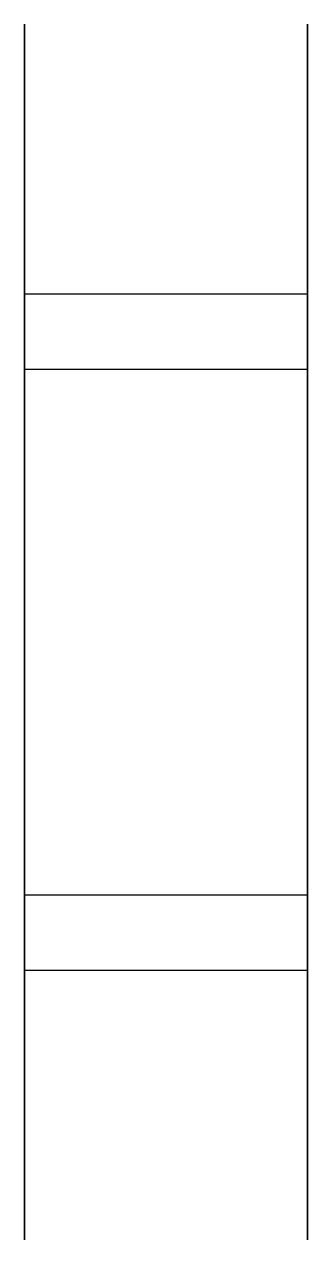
# Model space of a CAD drawing. Header units: millimetres. Extents: x 44.766 to 45.478, y 3.096 to 3.174.
# Drawn here: x 45.06354 to 45.06854, y 3.09623 to 3.11772 of the extents above; entities that cross this region are included whole.
import ezdxf

# ---------------------------------------------------------------- set-up
doc = ezdxf.new("R2010")
doc.units = ezdxf.units.MM
doc.header["$MEASUREMENT"] = 0
doc.layers.add('PERIFOREIGN+ 0', color=7, linetype='Continuous', plot=False)

msp = doc.modelspace()

# ---------------------------------------------------------------- linework, layer by layer
at = {"layer": 'PERIFOREIGN+ 0', "color": 1, "extrusion": (1, 0, 0)}
for p, q in [((45.063537, 3.112956, 2.333306), (45.068537, 3.112956, 2.333306)), ((45.063537, 3.112956, 2.315451), (45.068537, 3.112956, 2.315451)), ((45.063537, 3.112956, 2.283334), (45.068537, 3.112956, 2.283334)), ((45.063537, 3.112956, 2.265478), (45.068537, 3.112956, 2.265478)), ((45.063537, 3.112956, 2.233361), (45.068537, 3.112956, 2.233361)), ((45.063537, 3.112956, 2.215506), (45.068537, 3.112956, 2.215506)), ((45.063537, 3.112956, 2.183389), (45.068537, 3.112956, 2.183389)), ((45.063537, 3.112956, 2.165534), (45.068537, 3.112956, 2.165534)), ((45.063537, 3.112956, 1.983334), (45.068537, 3.112956, 1.983334)), ((45.063537, 3.112956, 1.965478), (45.068537, 3.112956, 1.965478)), ((45.063537, 3.112956, 1.933361), (45.068537, 3.112956, 1.933361)), ((45.063537, 3.112956, 1.915506), (45.068537, 3.112956, 1.915506)), ((45.063537, 3.112956, 1.883389), (45.068537, 3.112956, 1.883389)), ((45.063537, 3.112956, 1.865534), (45.068537, 3.112956, 1.865534)), ((45.063537, 3.112956, 1.683334), (45.068537, 3.112956, 1.683334)), ((45.063537, 3.112956, 1.665478), (45.068537, 3.112956, 1.665478)), ((45.063537, 3.112956, 1.633361), (45.068537, 3.112956, 1.633361)), ((45.063537, 3.112956, 1.615506), (45.068537, 3.112956, 1.615506)), ((45.063537, 3.112956, 1.583389), (45.068537, 3.112956, 1.583389)), ((45.063537, 3.112956, 1.565534), (45.068537, 3.112956, 1.565534)), ((45.063537, 3.112956, 1.383334), (45.068537, 3.112956, 1.383334)), ((45.063537, 3.112956, 1.365478), (45.068537, 3.112956, 1.365478)), ((45.063537, 3.112956, 1.333361), (45.068537, 3.112956, 1.333361)), ((45.063537, 3.112956, 1.315506), (45.068537, 3.112956, 1.315506)), ((45.063537, 3.112956, 1.283389), (45.068537, 3.112956, 1.283389)), ((45.063537, 3.112956, 1.265534), (45.068537, 3.112956, 1.265534)), ((45.063537, 3.112956, 1.084494), (45.068537, 3.112956, 1.084494)), ((45.063537, 3.112956, 1.066639), (45.068537, 3.112956, 1.066639)), ((45.063537, 3.112956, 1.034522), (45.068537, 3.112956, 1.034522)), ((45.063537, 3.112956, 1.016666), (45.068537, 3.112956, 1.016666)), ((45.063537, 3.112956, 0.984549), (45.068537, 3.112956, 0.984549)), ((45.063537, 3.112956, 0.966694), (45.068537, 3.112956, 0.966694)), ((45.063537, 3.112956, 0.784494), (45.068537, 3.112956, 0.784494)), ((45.063537, 3.112956, 0.766639), (45.068537, 3.112956, 0.766639)), ((45.063537, 3.112956, 0.734522), (45.068537, 3.112956, 0.734522)), ((45.063537, 3.112956, 0.716666), (45.068537, 3.112956, 0.716666)), ((45.063537, 3.112956, 0.684549), (45.068537, 3.112956, 0.684549)), ((45.063537, 3.112956, 0.666694), (45.068537, 3.112956, 0.666694)), ((45.063537, 3.112956, 0.484494), (45.068537, 3.112956, 0.484494)), ((45.063537, 3.112956, 0.466639), (45.068537, 3.112956, 0.466639)), ((45.063537, 3.112956, 0.434522), (45.068537, 3.112956, 0.434522)), ((45.063537, 3.112956, 0.416666), (45.068537, 3.112956, 0.416666)), ((45.063537, 3.112956, 0.384549), (45.068537, 3.112956, 0.384549)), ((45.063537, 3.112956, 0.366694), (45.068537, 3.112956, 0.366694)), ((45.063537, 3.112956, 0.184494), (45.068537, 3.112956, 0.184494)), ((45.063537, 3.112956, 0.166639), (45.068537, 3.112956, 0.166639)), ((45.063537, 3.112956, 0.134522), (45.068537, 3.112956, 0.134522)), ((45.063537, 3.112956, 0.116666), (45.068537, 3.112956, 0.116666)), ((45.063537, 3.112956, 0.084549), (45.068537, 3.112956, 0.084549)), ((45.063537, 3.112956, 0.066694), (45.068537, 3.112956, 0.066694)), ((45.063537, 3.112956, 2.033306), (45.068537, 3.112956, 2.033306)), ((45.063537, 3.112956, 2.015451), (45.068537, 3.112956, 2.015451)), ((45.063537, 3.112956, 1.733306), (45.068537, 3.112956, 1.733306)), ((45.063537, 3.112956, 1.715451), (45.068537, 3.112956, 1.715451)), ((45.063537, 3.112956, 1.433306), (45.068537, 3.112956, 1.433306)), ((45.063537, 3.112956, 1.415451), (45.068537, 3.112956, 1.415451)), ((45.063537, 3.112956, 1.134466), (45.068537, 3.112956, 1.134466)), ((45.063537, 3.112956, 1.116611), (45.068537, 3.112956, 1.116611)), ((45.063537, 3.112956, 0.834466), (45.068537, 3.112956, 0.834466)), ((45.063537, 3.112956, 0.816611), (45.068537, 3.112956, 0.816611)), ((45.063537, 3.112956, 0.534466), (45.068537, 3.112956, 0.534466)), ((45.063537, 3.112956, 0.516611), (45.068537, 3.112956, 0.516611)), ((45.063537, 3.112956, 0.234466), (45.068537, 3.112956, 0.234466)), ((45.063537, 3.112956, 0.216611), (45.068537, 3.112956, 0.216611)), ((45.063537, 3.111626, 2.341869), (45.068537, 3.111626, 2.341869)), ((45.063537, 3.111626, 2.335798), (45.068537, 3.111626, 2.335798)), ((45.063537, 3.111626, 2.312959), (45.068537, 3.111626, 2.312959)), ((45.063537, 3.111626, 2.306888), (45.068537, 3.111626, 2.306888)), ((45.063537, 3.111626, 2.291896), (45.068537, 3.111626, 2.291896)), ((45.063537, 3.111626, 2.285825), (45.068537, 3.111626, 2.285825)), ((45.063537, 3.111626, 2.262987), (45.068537, 3.111626, 2.262987)), ((45.063537, 3.111626, 2.256916), (45.068537, 3.111626, 2.256916)), ((45.063537, 3.111626, 2.241924), (45.068537, 3.111626, 2.241924)), ((45.063537, 3.111626, 2.235853), (45.068537, 3.111626, 2.235853)), ((45.063537, 3.111626, 2.213015), (45.068537, 3.111626, 2.213015)), ((45.063537, 3.111626, 2.206943), (45.068537, 3.111626, 2.206943)), ((45.063537, 3.111626, 2.191952), (45.068537, 3.111626, 2.191952)), ((45.063537, 3.111626, 2.18588), (45.068537, 3.111626, 2.18588)), ((45.063537, 3.111626, 2.163042), (45.068537, 3.111626, 2.163042)), ((45.063537, 3.111626, 2.156971), (45.068537, 3.111626, 2.156971)), ((45.063537, 3.111626, 1.991896), (45.068537, 3.111626, 1.991896)), ((45.063537, 3.111626, 1.985825), (45.068537, 3.111626, 1.985825)), ((45.063537, 3.111626, 1.962987), (45.068537, 3.111626, 1.962987)), ((45.063537, 3.111626, 1.956916), (45.068537, 3.111626, 1.956916)), ((45.063537, 3.111626, 1.941924), (45.068537, 3.111626, 1.941924)), ((45.063537, 3.111626, 1.935853), (45.068537, 3.111626, 1.935853)), ((45.063537, 3.111626, 1.913015), (45.068537, 3.111626, 1.913015)), ((45.063537, 3.111626, 1.906943), (45.068537, 3.111626, 1.906943)), ((45.063537, 3.111626, 1.891952), (45.068537, 3.111626, 1.891952)), ((45.063537, 3.111626, 1.88588), (45.068537, 3.111626, 1.88588)), ((45.063537, 3.111626, 1.863042), (45.068537, 3.111626, 1.863042)), ((45.063537, 3.111626, 1.856971), (45.068537, 3.111626, 1.856971)), ((45.063537, 3.111626, 1.691896), (45.068537, 3.111626, 1.691896)), ((45.063537, 3.111626, 1.685825), (45.068537, 3.111626, 1.685825)), ((45.063537, 3.111626, 1.662987), (45.068537, 3.111626, 1.662987)), ((45.063537, 3.111626, 1.656916), (45.068537, 3.111626, 1.656916)), ((45.063537, 3.111626, 1.641924), (45.068537, 3.111626, 1.641924)), ((45.063537, 3.111626, 1.635853), (45.068537, 3.111626, 1.635853)), ((45.063537, 3.111626, 1.613015), (45.068537, 3.111626, 1.613015)), ((45.063537, 3.111626, 1.606943), (45.068537, 3.111626, 1.606943)), ((45.063537, 3.111626, 1.591952), (45.068537, 3.111626, 1.591952)), ((45.063537, 3.111626, 1.58588), (45.068537, 3.111626, 1.58588)), ((45.063537, 3.111626, 1.563042), (45.068537, 3.111626, 1.563042)), ((45.063537, 3.111626, 1.556971), (45.068537, 3.111626, 1.556971)), ((45.063537, 3.111626, 1.391896), (45.068537, 3.111626, 1.391896)), ((45.063537, 3.111626, 1.385825), (45.068537, 3.111626, 1.385825)), ((45.063537, 3.111626, 1.362987), (45.068537, 3.111626, 1.362987)), ((45.063537, 3.111626, 1.356916), (45.068537, 3.111626, 1.356916)), ((45.063537, 3.111626, 1.341924), (45.068537, 3.111626, 1.341924)), ((45.063537, 3.111626, 1.335853), (45.068537, 3.111626, 1.335853)), ((45.063537, 3.111626, 1.313015), (45.068537, 3.111626, 1.313015)), ((45.063537, 3.111626, 1.306943), (45.068537, 3.111626, 1.306943)), ((45.063537, 3.111626, 1.291952), (45.068537, 3.111626, 1.291952)), ((45.063537, 3.111626, 1.28588), (45.068537, 3.111626, 1.28588)), ((45.063537, 3.111626, 1.263042), (45.068537, 3.111626, 1.263042)), ((45.063537, 3.111626, 1.256971), (45.068537, 3.111626, 1.256971)), ((45.063537, 3.111626, 1.093057), (45.068537, 3.111626, 1.093057)), ((45.063537, 3.111626, 1.086985), (45.068537, 3.111626, 1.086985)), ((45.063537, 3.111626, 1.064147), (45.068537, 3.111626, 1.064147)), ((45.063537, 3.111626, 1.058076), (45.068537, 3.111626, 1.058076)), ((45.063537, 3.111626, 1.043084), (45.068537, 3.111626, 1.043084)), ((45.063537, 3.111626, 1.037013), (45.068537, 3.111626, 1.037013)), ((45.063537, 3.111626, 1.014175), (45.068537, 3.111626, 1.014175)), ((45.063537, 3.111626, 1.008104), (45.068537, 3.111626, 1.008104)), ((45.063537, 3.111626, 0.993112), (45.068537, 3.111626, 0.993112)), ((45.063537, 3.111626, 0.987041), (45.068537, 3.111626, 0.987041)), ((45.063537, 3.111626, 0.964202), (45.068537, 3.111626, 0.964202)), ((45.063537, 3.111626, 0.958131), (45.068537, 3.111626, 0.958131)), ((45.063537, 3.111626, 0.793057), (45.068537, 3.111626, 0.793057)), ((45.063537, 3.111626, 0.786985), (45.068537, 3.111626, 0.786985)), ((45.063537, 3.111626, 0.764147), (45.068537, 3.111626, 0.764147)), ((45.063537, 3.111626, 0.758076), (45.068537, 3.111626, 0.758076)), ((45.063537, 3.111626, 0.743084), (45.068537, 3.111626, 0.743084)), ((45.063537, 3.111626, 0.737013), (45.068537, 3.111626, 0.737013)), ((45.063537, 3.111626, 0.714175), (45.068537, 3.111626, 0.714175)), ((45.063537, 3.111626, 0.708104), (45.068537, 3.111626, 0.708104)), ((45.063537, 3.111626, 0.693112), (45.068537, 3.111626, 0.693112)), ((45.063537, 3.111626, 0.687041), (45.068537, 3.111626, 0.687041)), ((45.063537, 3.111626, 0.664202), (45.068537, 3.111626, 0.664202)), ((45.063537, 3.111626, 0.658131), (45.068537, 3.111626, 0.658131)), ((45.063537, 3.111626, 0.493057), (45.068537, 3.111626, 0.493057)), ((45.063537, 3.111626, 0.486985), (45.068537, 3.111626, 0.486985)), ((45.063537, 3.111626, 0.464147), (45.068537, 3.111626, 0.464147)), ((45.063537, 3.111626, 0.458076), (45.068537, 3.111626, 0.458076)), ((45.063537, 3.111626, 0.443084), (45.068537, 3.111626, 0.443084)), ((45.063537, 3.111626, 0.437013), (45.068537, 3.111626, 0.437013)), ((45.063537, 3.111626, 0.414175), (45.068537, 3.111626, 0.414175)), ((45.063537, 3.111626, 0.408104), (45.068537, 3.111626, 0.408104)), ((45.063537, 3.111626, 0.393112), (45.068537, 3.111626, 0.393112)), ((45.063537, 3.111626, 0.387041), (45.068537, 3.111626, 0.387041)), ((45.063537, 3.111626, 0.364202), (45.068537, 3.111626, 0.364202)), ((45.063537, 3.111626, 0.358131), (45.068537, 3.111626, 0.358131)), ((45.063537, 3.111626, 0.193057), (45.068537, 3.111626, 0.193057)), ((45.063537, 3.111626, 0.186985), (45.068537, 3.111626, 0.186985)), ((45.063537, 3.111626, 0.164147), (45.068537, 3.111626, 0.164147)), ((45.063537, 3.111626, 0.158076), (45.068537, 3.111626, 0.158076)), ((45.063537, 3.111626, 0.143084), (45.068537, 3.111626, 0.143084)), ((45.063537, 3.111626, 0.137013), (45.068537, 3.111626, 0.137013)), ((45.063537, 3.111626, 0.114175), (45.068537, 3.111626, 0.114175)), ((45.063537, 3.111626, 0.108104), (45.068537, 3.111626, 0.108104)), ((45.063537, 3.111626, 0.093112), (45.068537, 3.111626, 0.093112)), ((45.063537, 3.111626, 0.087041), (45.068537, 3.111626, 0.087041)), ((45.063537, 3.111626, 0.064202), (45.068537, 3.111626, 0.064202)), ((45.063537, 3.111626, 0.058131), (45.068537, 3.111626, 0.058131)), ((45.063537, 3.111626, 2.041869), (45.068537, 3.111626, 2.041869)), ((45.063537, 3.111626, 2.035798), (45.068537, 3.111626, 2.035798)), ((45.063537, 3.111626, 2.012959), (45.068537, 3.111626, 2.012959)), ((45.063537, 3.111626, 2.006888), (45.068537, 3.111626, 2.006888)), ((45.063537, 3.111626, 1.741869), (45.068537, 3.111626, 1.741869)), ((45.063537, 3.111626, 1.735798), (45.068537, 3.111626, 1.735798)), ((45.063537, 3.111626, 1.712959), (45.068537, 3.111626, 1.712959)), ((45.063537, 3.111626, 1.706888), (45.068537, 3.111626, 1.706888)), ((45.063537, 3.111626, 1.441869), (45.068537, 3.111626, 1.441869)), ((45.063537, 3.111626, 1.435798), (45.068537, 3.111626, 1.435798)), ((45.063537, 3.111626, 1.412959), (45.068537, 3.111626, 1.412959)), ((45.063537, 3.111626, 1.406888), (45.068537, 3.111626, 1.406888)), ((45.063537, 3.111626, 1.143029), (45.068537, 3.111626, 1.143029)), ((45.063537, 3.111626, 1.136958), (45.068537, 3.111626, 1.136958)), ((45.063537, 3.111626, 1.11412), (45.068537, 3.111626, 1.11412)), ((45.063537, 3.111626, 1.108048), (45.068537, 3.111626, 1.108048)), ((45.063537, 3.111626, 0.843029), (45.068537, 3.111626, 0.843029)), ((45.063537, 3.111626, 0.836958), (45.068537, 3.111626, 0.836958)), ((45.063537, 3.111626, 0.81412), (45.068537, 3.111626, 0.81412)), ((45.063537, 3.111626, 0.808048), (45.068537, 3.111626, 0.808048)), ((45.063537, 3.111626, 0.543029), (45.068537, 3.111626, 0.543029)), ((45.063537, 3.111626, 0.536958), (45.068537, 3.111626, 0.536958)), ((45.063537, 3.111626, 0.51412), (45.068537, 3.111626, 0.51412)), ((45.063537, 3.111626, 0.508048), (45.068537, 3.111626, 0.508048)), ((45.063537, 3.111626, 0.243029), (45.068537, 3.111626, 0.243029)), ((45.063537, 3.111626, 0.236958), (45.068537, 3.111626, 0.236958)), ((45.063537, 3.111626, 0.21412), (45.068537, 3.111626, 0.21412)), ((45.063537, 3.111626, 0.208048), (45.068537, 3.111626, 0.208048)), ((45.063537, 3.102331, 2.341869), (45.068537, 3.102331, 2.341869)), ((45.063537, 3.102331, 2.306888), (45.068537, 3.102331, 2.306888)), ((45.063537, 3.102331, 2.312959), (45.068537, 3.102331, 2.312959)), ((45.063537, 3.102331, 2.335798), (45.068537, 3.102331, 2.335798)), ((45.063537, 3.102331, 2.291896), (45.068537, 3.102331, 2.291896)), ((45.063537, 3.102331, 2.256916), (45.068537, 3.102331, 2.256916)), ((45.063537, 3.102331, 2.262987), (45.068537, 3.102331, 2.262987)), ((45.063537, 3.102331, 2.285825), (45.068537, 3.102331, 2.285825)), ((45.063537, 3.102331, 2.241924), (45.068537, 3.102331, 2.241924)), ((45.063537, 3.102331, 2.206943), (45.068537, 3.102331, 2.206943)), ((45.063537, 3.102331, 2.213015), (45.068537, 3.102331, 2.213015)), ((45.063537, 3.102331, 2.235853), (45.068537, 3.102331, 2.235853)), ((45.063537, 3.102331, 2.191952), (45.068537, 3.102331, 2.191952)), ((45.063537, 3.102331, 2.156971), (45.068537, 3.102331, 2.156971)), ((45.063537, 3.102331, 2.163042), (45.068537, 3.102331, 2.163042)), ((45.063537, 3.102331, 2.18588), (45.068537, 3.102331, 2.18588)), ((45.063537, 3.102331, 1.991896), (45.068537, 3.102331, 1.991896)), ((45.063537, 3.102331, 1.956916), (45.068537, 3.102331, 1.956916)), ((45.063537, 3.102331, 1.962987), (45.068537, 3.102331, 1.962987)), ((45.063537, 3.102331, 1.985825), (45.068537, 3.102331, 1.985825)), ((45.063537, 3.102331, 1.941924), (45.068537, 3.102331, 1.941924)), ((45.063537, 3.102331, 1.906943), (45.068537, 3.102331, 1.906943)), ((45.063537, 3.102331, 1.913015), (45.068537, 3.102331, 1.913015)), ((45.063537, 3.102331, 1.935853), (45.068537, 3.102331, 1.935853)), ((45.063537, 3.102331, 1.891952), (45.068537, 3.102331, 1.891952)), ((45.063537, 3.102331, 1.856971), (45.068537, 3.102331, 1.856971)), ((45.063537, 3.102331, 1.863042), (45.068537, 3.102331, 1.863042)), ((45.063537, 3.102331, 1.88588), (45.068537, 3.102331, 1.88588)), ((45.063537, 3.102331, 1.691896), (45.068537, 3.102331, 1.691896)), ((45.063537, 3.102331, 1.656916), (45.068537, 3.102331, 1.656916)), ((45.063537, 3.102331, 1.662987), (45.068537, 3.102331, 1.662987)), ((45.063537, 3.102331, 1.685825), (45.068537, 3.102331, 1.685825)), ((45.063537, 3.102331, 1.641924), (45.068537, 3.102331, 1.641924)), ((45.063537, 3.102331, 1.606943), (45.068537, 3.102331, 1.606943)), ((45.063537, 3.102331, 1.613015), (45.068537, 3.102331, 1.613015)), ((45.063537, 3.102331, 1.635853), (45.068537, 3.102331, 1.635853)), ((45.063537, 3.102331, 1.591952), (45.068537, 3.102331, 1.591952)), ((45.063537, 3.102331, 1.556971), (45.068537, 3.102331, 1.556971)), ((45.063537, 3.102331, 1.563042), (45.068537, 3.102331, 1.563042)), ((45.063537, 3.102331, 1.58588), (45.068537, 3.102331, 1.58588)), ((45.063537, 3.102331, 1.391896), (45.068537, 3.102331, 1.391896)), ((45.063537, 3.102331, 1.356916), (45.068537, 3.102331, 1.356916)), ((45.063537, 3.102331, 1.362987), (45.068537, 3.102331, 1.362987)), ((45.063537, 3.102331, 1.385825), (45.068537, 3.102331, 1.385825)), ((45.063537, 3.102331, 1.341924), (45.068537, 3.102331, 1.341924)), ((45.063537, 3.102331, 1.306943), (45.068537, 3.102331, 1.306943)), ((45.063537, 3.102331, 1.313015), (45.068537, 3.102331, 1.313015)), ((45.063537, 3.102331, 1.335853), (45.068537, 3.102331, 1.335853)), ((45.063537, 3.102331, 1.291952), (45.068537, 3.102331, 1.291952)), ((45.063537, 3.102331, 1.256971), (45.068537, 3.102331, 1.256971)), ((45.063537, 3.102331, 1.263042), (45.068537, 3.102331, 1.263042)), ((45.063537, 3.102331, 1.28588), (45.068537, 3.102331, 1.28588)), ((45.063537, 3.102331, 1.093057), (45.068537, 3.102331, 1.093057)), ((45.063537, 3.102331, 1.058076), (45.068537, 3.102331, 1.058076)), ((45.063537, 3.102331, 1.064147), (45.068537, 3.102331, 1.064147)), ((45.063537, 3.102331, 1.086985), (45.068537, 3.102331, 1.086985)), ((45.063537, 3.102331, 1.043084), (45.068537, 3.102331, 1.043084)), ((45.063537, 3.102331, 1.008104), (45.068537, 3.102331, 1.008104)), ((45.063537, 3.102331, 1.014175), (45.068537, 3.102331, 1.014175)), ((45.063537, 3.102331, 1.037013), (45.068537, 3.102331, 1.037013)), ((45.063537, 3.102331, 0.993112), (45.068537, 3.102331, 0.993112)), ((45.063537, 3.102331, 0.958131), (45.068537, 3.102331, 0.958131)), ((45.063537, 3.102331, 0.964202), (45.068537, 3.102331, 0.964202)), ((45.063537, 3.102331, 0.987041), (45.068537, 3.102331, 0.987041)), ((45.063537, 3.102331, 0.793057), (45.068537, 3.102331, 0.793057)), ((45.063537, 3.102331, 0.758076), (45.068537, 3.102331, 0.758076)), ((45.063537, 3.102331, 0.764147), (45.068537, 3.102331, 0.764147)), ((45.063537, 3.102331, 0.786985), (45.068537, 3.102331, 0.786985)), ((45.063537, 3.102331, 0.743084), (45.068537, 3.102331, 0.743084)), ((45.063537, 3.102331, 0.708104), (45.068537, 3.102331, 0.708104)), ((45.063537, 3.102331, 0.714175), (45.068537, 3.102331, 0.714175)), ((45.063537, 3.102331, 0.737013), (45.068537, 3.102331, 0.737013)), ((45.063537, 3.102331, 0.693112), (45.068537, 3.102331, 0.693112)), ((45.063537, 3.102331, 0.658131), (45.068537, 3.102331, 0.658131)), ((45.063537, 3.102331, 0.664202), (45.068537, 3.102331, 0.664202)), ((45.063537, 3.102331, 0.687041), (45.068537, 3.102331, 0.687041)), ((45.063537, 3.102331, 0.493057), (45.068537, 3.102331, 0.493057)), ((45.063537, 3.102331, 0.458076), (45.068537, 3.102331, 0.458076)), ((45.063537, 3.102331, 0.464147), (45.068537, 3.102331, 0.464147)), ((45.063537, 3.102331, 0.486985), (45.068537, 3.102331, 0.486985)), ((45.063537, 3.102331, 0.443084), (45.068537, 3.102331, 0.443084)), ((45.063537, 3.102331, 0.408104), (45.068537, 3.102331, 0.408104)), ((45.063537, 3.102331, 0.414175), (45.068537, 3.102331, 0.414175)), ((45.063537, 3.102331, 0.437013), (45.068537, 3.102331, 0.437013)), ((45.063537, 3.102331, 0.393112), (45.068537, 3.102331, 0.393112)), ((45.063537, 3.102331, 0.358131), (45.068537, 3.102331, 0.358131)), ((45.063537, 3.102331, 0.364202), (45.068537, 3.102331, 0.364202)), ((45.063537, 3.102331, 0.387041), (45.068537, 3.102331, 0.387041)), ((45.063537, 3.102331, 0.193057), (45.068537, 3.102331, 0.193057)), ((45.063537, 3.102331, 0.158076), (45.068537, 3.102331, 0.158076)), ((45.063537, 3.102331, 0.164147), (45.068537, 3.102331, 0.164147)), ((45.063537, 3.102331, 0.186985), (45.068537, 3.102331, 0.186985)), ((45.063537, 3.102331, 0.143084), (45.068537, 3.102331, 0.143084)), ((45.063537, 3.102331, 0.108104), (45.068537, 3.102331, 0.108104)), ((45.063537, 3.102331, 0.114175), (45.068537, 3.102331, 0.114175)), ((45.063537, 3.102331, 0.137013), (45.068537, 3.102331, 0.137013)), ((45.063537, 3.102331, 0.093112), (45.068537, 3.102331, 0.093112)), ((45.063537, 3.102331, 0.058131), (45.068537, 3.102331, 0.058131)), ((45.063537, 3.102331, 0.064202), (45.068537, 3.102331, 0.064202)), ((45.063537, 3.102331, 0.087041), (45.068537, 3.102331, 0.087041)), ((45.063537, 3.102331, 2.041869), (45.068537, 3.102331, 2.041869)), ((45.063537, 3.102331, 2.006888), (45.068537, 3.102331, 2.006888)), ((45.063537, 3.102331, 2.012959), (45.068537, 3.102331, 2.012959)), ((45.063537, 3.102331, 2.035798), (45.068537, 3.102331, 2.035798)), ((45.063537, 3.102331, 1.741869), (45.068537, 3.102331, 1.741869)), ((45.063537, 3.102331, 1.706888), (45.068537, 3.102331, 1.706888)), ((45.063537, 3.102331, 1.712959), (45.068537, 3.102331, 1.712959)), ((45.063537, 3.102331, 1.735798), (45.068537, 3.102331, 1.735798)), ((45.063537, 3.102331, 1.441869), (45.068537, 3.102331, 1.441869)), ((45.063537, 3.102331, 1.406888), (45.068537, 3.102331, 1.406888)), ((45.063537, 3.102331, 1.412959), (45.068537, 3.102331, 1.412959)), ((45.063537, 3.102331, 1.435798), (45.068537, 3.102331, 1.435798)), ((45.063537, 3.102331, 1.143029), (45.068537, 3.102331, 1.143029)), ((45.063537, 3.102331, 1.108048), (45.068537, 3.102331, 1.108048)), ((45.063537, 3.102331, 1.11412), (45.068537, 3.102331, 1.11412)), ((45.063537, 3.102331, 1.136958), (45.068537, 3.102331, 1.136958)), ((45.063537, 3.102331, 0.843029), (45.068537, 3.102331, 0.843029)), ((45.063537, 3.102331, 0.808048), (45.068537, 3.102331, 0.808048)), ((45.063537, 3.102331, 0.81412), (45.068537, 3.102331, 0.81412)), ((45.063537, 3.102331, 0.836958), (45.068537, 3.102331, 0.836958)), ((45.063537, 3.102331, 0.543029), (45.068537, 3.102331, 0.543029)), ((45.063537, 3.102331, 0.508048), (45.068537, 3.102331, 0.508048)), ((45.063537, 3.102331, 0.51412), (45.068537, 3.102331, 0.51412)), ((45.063537, 3.102331, 0.536958), (45.068537, 3.102331, 0.536958)), ((45.063537, 3.102331, 0.243029), (45.068537, 3.102331, 0.243029)), ((45.063537, 3.102331, 0.208048), (45.068537, 3.102331, 0.208048)), ((45.063537, 3.102331, 0.21412), (45.068537, 3.102331, 0.21412)), ((45.063537, 3.102331, 0.236958), (45.068537, 3.102331, 0.236958)), ((45.063537, 3.101001, 2.315451), (45.068537, 3.101001, 2.315451)), ((45.063537, 3.101001, 2.333306), (45.068537, 3.101001, 2.333306)), ((45.063537, 3.101001, 2.265478), (45.068537, 3.101001, 2.265478)), ((45.063537, 3.101001, 2.283334), (45.068537, 3.101001, 2.283334)), ((45.063537, 3.101001, 2.215506), (45.068537, 3.101001, 2.215506)), ((45.063537, 3.101001, 2.233361), (45.068537, 3.101001, 2.233361)), ((45.063537, 3.101001, 2.165534), (45.068537, 3.101001, 2.165534)), ((45.063537, 3.101001, 2.183389), (45.068537, 3.101001, 2.183389)), ((45.063537, 3.101001, 1.965478), (45.068537, 3.101001, 1.965478)), ((45.063537, 3.101001, 1.983334), (45.068537, 3.101001, 1.983334)), ((45.063537, 3.101001, 1.915506), (45.068537, 3.101001, 1.915506)), ((45.063537, 3.101001, 1.933361), (45.068537, 3.101001, 1.933361)), ((45.063537, 3.101001, 1.865534), (45.068537, 3.101001, 1.865534)), ((45.063537, 3.101001, 1.883389), (45.068537, 3.101001, 1.883389)), ((45.063537, 3.101001, 1.665478), (45.068537, 3.101001, 1.665478)), ((45.063537, 3.101001, 1.683334), (45.068537, 3.101001, 1.683334)), ((45.063537, 3.101001, 1.615506), (45.068537, 3.101001, 1.615506)), ((45.063537, 3.101001, 1.633361), (45.068537, 3.101001, 1.633361)), ((45.063537, 3.101001, 1.565534), (45.068537, 3.101001, 1.565534)), ((45.063537, 3.101001, 1.583389), (45.068537, 3.101001, 1.583389)), ((45.063537, 3.101001, 1.365478), (45.068537, 3.101001, 1.365478)), ((45.063537, 3.101001, 1.383334), (45.068537, 3.101001, 1.383334)), ((45.063537, 3.101001, 1.315506), (45.068537, 3.101001, 1.315506)), ((45.063537, 3.101001, 1.333361), (45.068537, 3.101001, 1.333361)), ((45.063537, 3.101001, 1.265534), (45.068537, 3.101001, 1.265534)), ((45.063537, 3.101001, 1.283389), (45.068537, 3.101001, 1.283389)), ((45.063537, 3.101001, 1.066639), (45.068537, 3.101001, 1.066639)), ((45.063537, 3.101001, 1.084494), (45.068537, 3.101001, 1.084494)), ((45.063537, 3.101001, 1.016666), (45.068537, 3.101001, 1.016666)), ((45.063537, 3.101001, 1.034522), (45.068537, 3.101001, 1.034522)), ((45.063537, 3.101001, 0.966694), (45.068537, 3.101001, 0.966694)), ((45.063537, 3.101001, 0.984549), (45.068537, 3.101001, 0.984549)), ((45.063537, 3.101001, 0.766639), (45.068537, 3.101001, 0.766639)), ((45.063537, 3.101001, 0.784494), (45.068537, 3.101001, 0.784494)), ((45.063537, 3.101001, 0.716666), (45.068537, 3.101001, 0.716666)), ((45.063537, 3.101001, 0.734522), (45.068537, 3.101001, 0.734522)), ((45.063537, 3.101001, 0.666694), (45.068537, 3.101001, 0.666694)), ((45.063537, 3.101001, 0.684549), (45.068537, 3.101001, 0.684549)), ((45.063537, 3.101001, 0.466639), (45.068537, 3.101001, 0.466639)), ((45.063537, 3.101001, 0.484494), (45.068537, 3.101001, 0.484494)), ((45.063537, 3.101001, 0.416666), (45.068537, 3.101001, 0.416666)), ((45.063537, 3.101001, 0.434522), (45.068537, 3.101001, 0.434522)), ((45.063537, 3.101001, 0.366694), (45.068537, 3.101001, 0.366694)), ((45.063537, 3.101001, 0.384549), (45.068537, 3.101001, 0.384549)), ((45.063537, 3.101001, 0.166639), (45.068537, 3.101001, 0.166639)), ((45.063537, 3.101001, 0.184494), (45.068537, 3.101001, 0.184494)), ((45.063537, 3.101001, 0.116666), (45.068537, 3.101001, 0.116666)), ((45.063537, 3.101001, 0.134522), (45.068537, 3.101001, 0.134522)), ((45.063537, 3.101001, 0.066694), (45.068537, 3.101001, 0.066694)), ((45.063537, 3.101001, 0.084549), (45.068537, 3.101001, 0.084549)), ((45.063537, 3.101001, 2.015451), (45.068537, 3.101001, 2.015451)), ((45.063537, 3.101001, 2.033306), (45.068537, 3.101001, 2.033306)), ((45.063537, 3.101001, 1.715451), (45.068537, 3.101001, 1.715451)), ((45.063537, 3.101001, 1.733306), (45.068537, 3.101001, 1.733306)), ((45.063537, 3.101001, 1.415451), (45.068537, 3.101001, 1.415451)), ((45.063537, 3.101001, 1.433306), (45.068537, 3.101001, 1.433306)), ((45.063537, 3.101001, 1.116611), (45.068537, 3.101001, 1.116611)), ((45.063537, 3.101001, 1.134466), (45.068537, 3.101001, 1.134466)), ((45.063537, 3.101001, 0.816611), (45.068537, 3.101001, 0.816611)), ((45.063537, 3.101001, 0.834466), (45.068537, 3.101001, 0.834466)), ((45.063537, 3.101001, 0.516611), (45.068537, 3.101001, 0.516611)), ((45.063537, 3.101001, 0.534466), (45.068537, 3.101001, 0.534466)), ((45.063537, 3.101001, 0.216611), (45.068537, 3.101001, 0.216611)), ((45.063537, 3.101001, 0.234466), (45.068537, 3.101001, 0.234466))]:
    msp.add_line(p, q, dxfattribs=at)
for points, elevation in [([(3.111626, 2.306888), (3.102331, 2.306888), (3.102331, 2.312959, 0.250233), (3.101001, 2.315451, -0.533898), (3.101001, 2.333306, 0.250233), (3.102331, 2.335798), (3.102331, 2.341869), (3.111626, 2.341869), (3.111626, 2.335798, 0.250233), (3.112956, 2.333306, -0.533898), (3.112956, 2.315451, 0.250233), (3.111626, 2.312959)], 45.063537), ([(3.111626, 2.256916), (3.102331, 2.256916), (3.102331, 2.262987, 0.250233), (3.101001, 2.265478, -0.533898), (3.101001, 2.283334, 0.250233), (3.102331, 2.285825), (3.102331, 2.291896), (3.111626, 2.291896), (3.111626, 2.285825, 0.250233), (3.112956, 2.283334, -0.533898), (3.112956, 2.265478, 0.250233), (3.111626, 2.262987)], 45.063537), ([(3.111626, 2.206943), (3.102331, 2.206943), (3.102331, 2.213015, 0.250233), (3.101001, 2.215506, -0.533898), (3.101001, 2.233361, 0.250233), (3.102331, 2.235853), (3.102331, 2.241924), (3.111626, 2.241924), (3.111626, 2.235853, 0.250233), (3.112956, 2.233361, -0.533898), (3.112956, 2.215506, 0.250233), (3.111626, 2.213015)], 45.063537), ([(3.111626, 2.156971), (3.102331, 2.156971), (3.102331, 2.163042, 0.250233), (3.101001, 2.165534, -0.533898), (3.101001, 2.183389, 0.250233), (3.102331, 2.18588), (3.102331, 2.191952), (3.111626, 2.191952), (3.111626, 2.18588, 0.250233), (3.112956, 2.183389, -0.533898), (3.112956, 2.165534, 0.250233), (3.111626, 2.163042)], 45.063537), ([(3.111626, 1.956916), (3.102331, 1.956916), (3.102331, 1.962987, 0.250233), (3.101001, 1.965478, -0.533898), (3.101001, 1.983334, 0.250233), (3.102331, 1.985825), (3.102331, 1.991896), (3.111626, 1.991896), (3.111626, 1.985825, 0.250233), (3.112956, 1.983334, -0.533898), (3.112956, 1.965478, 0.250233), (3.111626, 1.962987)], 45.063537), ([(3.111626, 1.906943), (3.102331, 1.906943), (3.102331, 1.913015, 0.250233), (3.101001, 1.915506, -0.533898), (3.101001, 1.933361, 0.250233), (3.102331, 1.935853), (3.102331, 1.941924), (3.111626, 1.941924), (3.111626, 1.935853, 0.250233), (3.112956, 1.933361, -0.533898), (3.112956, 1.915506, 0.250233), (3.111626, 1.913015)], 45.063537), ([(3.111626, 1.856971), (3.102331, 1.856971), (3.102331, 1.863042, 0.250233), (3.101001, 1.865534, -0.533898), (3.101001, 1.883389, 0.250233), (3.102331, 1.88588), (3.102331, 1.891952), (3.111626, 1.891952), (3.111626, 1.88588, 0.250233), (3.112956, 1.883389, -0.533898), (3.112956, 1.865534, 0.250233), (3.111626, 1.863042)], 45.063537), ([(3.111626, 1.656916), (3.102331, 1.656916), (3.102331, 1.662987, 0.250233), (3.101001, 1.665478, -0.533898), (3.101001, 1.683334, 0.250233), (3.102331, 1.685825), (3.102331, 1.691896), (3.111626, 1.691896), (3.111626, 1.685825, 0.250233), (3.112956, 1.683334, -0.533898), (3.112956, 1.665478, 0.250233), (3.111626, 1.662987)], 45.063537), ([(3.111626, 1.606943), (3.102331, 1.606943), (3.102331, 1.613015, 0.250233), (3.101001, 1.615506, -0.533898), (3.101001, 1.633361, 0.250233), (3.102331, 1.635853), (3.102331, 1.641924), (3.111626, 1.641924), (3.111626, 1.635853, 0.250233), (3.112956, 1.633361, -0.533898), (3.112956, 1.615506, 0.250233), (3.111626, 1.613015)], 45.063537), ([(3.111626, 1.556971), (3.102331, 1.556971), (3.102331, 1.563042, 0.250233), (3.101001, 1.565534, -0.533898), (3.101001, 1.583389, 0.250233), (3.102331, 1.58588), (3.102331, 1.591952), (3.111626, 1.591952), (3.111626, 1.58588, 0.250233), (3.112956, 1.583389, -0.533898), (3.112956, 1.565534, 0.250233), (3.111626, 1.563042)], 45.063537), ([(3.111626, 1.356916), (3.102331, 1.356916), (3.102331, 1.362987, 0.250233), (3.101001, 1.365478, -0.533898), (3.101001, 1.383334, 0.250233), (3.102331, 1.385825), (3.102331, 1.391896), (3.111626, 1.391896), (3.111626, 1.385825, 0.250233), (3.112956, 1.383334, -0.533898), (3.112956, 1.365478, 0.250233), (3.111626, 1.362987)], 45.063537), ([(3.111626, 1.306943), (3.102331, 1.306943), (3.102331, 1.313015, 0.250233), (3.101001, 1.315506, -0.533898), (3.101001, 1.333361, 0.250233), (3.102331, 1.335853), (3.102331, 1.341924), (3.111626, 1.341924), (3.111626, 1.335853, 0.250233), (3.112956, 1.333361, -0.533898), (3.112956, 1.315506, 0.250233), (3.111626, 1.313015)], 45.063537), ([(3.111626, 1.256971), (3.102331, 1.256971), (3.102331, 1.263042, 0.250233), (3.101001, 1.265534, -0.533898), (3.101001, 1.283389, 0.250233), (3.102331, 1.28588), (3.102331, 1.291952), (3.111626, 1.291952), (3.111626, 1.28588, 0.250233), (3.112956, 1.283389, -0.533898), (3.112956, 1.265534, 0.250233), (3.111626, 1.263042)], 45.063537), ([(3.111626, 1.058076), (3.102331, 1.058076), (3.102331, 1.064147, 0.250233), (3.101001, 1.066639, -0.533898), (3.101001, 1.084494, 0.250233), (3.102331, 1.086985), (3.102331, 1.093057), (3.111626, 1.093057), (3.111626, 1.086985, 0.250233), (3.112956, 1.084494, -0.533898), (3.112956, 1.066639, 0.250233), (3.111626, 1.064147)], 45.063537), ([(3.111626, 1.008104), (3.102331, 1.008104), (3.102331, 1.014175, 0.250233), (3.101001, 1.016666, -0.533898), (3.101001, 1.034522, 0.250233), (3.102331, 1.037013), (3.102331, 1.043084), (3.111626, 1.043084), (3.111626, 1.037013, 0.250233), (3.112956, 1.034522, -0.533898), (3.112956, 1.016666, 0.250233), (3.111626, 1.014175)], 45.063537), ([(3.111626, 0.958131), (3.102331, 0.958131), (3.102331, 0.964202, 0.250233), (3.101001, 0.966694, -0.533898), (3.101001, 0.984549, 0.250233), (3.102331, 0.987041), (3.102331, 0.993112), (3.111626, 0.993112), (3.111626, 0.987041, 0.250233), (3.112956, 0.984549, -0.533898), (3.112956, 0.966694, 0.250233), (3.111626, 0.964202)], 45.063537), ([(3.111626, 0.758076), (3.102331, 0.758076), (3.102331, 0.764147, 0.250233), (3.101001, 0.766639, -0.533898), (3.101001, 0.784494, 0.250233), (3.102331, 0.786985), (3.102331, 0.793057), (3.111626, 0.793057), (3.111626, 0.786985, 0.250233), (3.112956, 0.784494, -0.533898), (3.112956, 0.766639, 0.250233), (3.111626, 0.764147)], 45.063537), ([(3.111626, 0.708104), (3.102331, 0.708104), (3.102331, 0.714175, 0.250233), (3.101001, 0.716666, -0.533898), (3.101001, 0.734522, 0.250233), (3.102331, 0.737013), (3.102331, 0.743084), (3.111626, 0.743084), (3.111626, 0.737013, 0.250233), (3.112956, 0.734522, -0.533898), (3.112956, 0.716666, 0.250233), (3.111626, 0.714175)], 45.063537), ([(3.111626, 0.658131), (3.102331, 0.658131), (3.102331, 0.664202, 0.250233), (3.101001, 0.666694, -0.533898), (3.101001, 0.684549, 0.250233), (3.102331, 0.687041), (3.102331, 0.693112), (3.111626, 0.693112), (3.111626, 0.687041, 0.250233), (3.112956, 0.684549, -0.533898), (3.112956, 0.666694, 0.250233), (3.111626, 0.664202)], 45.063537), ([(3.111626, 0.458076), (3.102331, 0.458076), (3.102331, 0.464147, 0.250233), (3.101001, 0.466639, -0.533898), (3.101001, 0.484494, 0.250233), (3.102331, 0.486985), (3.102331, 0.493057), (3.111626, 0.493057), (3.111626, 0.486985, 0.250233), (3.112956, 0.484494, -0.533898), (3.112956, 0.466639, 0.250233), (3.111626, 0.464147)], 45.063537), ([(3.111626, 0.408104), (3.102331, 0.408104), (3.102331, 0.414175, 0.250233), (3.101001, 0.416666, -0.533898), (3.101001, 0.434522, 0.250233), (3.102331, 0.437013), (3.102331, 0.443084), (3.111626, 0.443084), (3.111626, 0.437013, 0.250233), (3.112956, 0.434522, -0.533898), (3.112956, 0.416666, 0.250233), (3.111626, 0.414175)], 45.063537), ([(3.111626, 0.358131), (3.102331, 0.358131), (3.102331, 0.364202, 0.250233), (3.101001, 0.366694, -0.533898), (3.101001, 0.384549, 0.250233), (3.102331, 0.387041), (3.102331, 0.393112), (3.111626, 0.393112), (3.111626, 0.387041, 0.250233), (3.112956, 0.384549, -0.533898), (3.112956, 0.366694, 0.250233), (3.111626, 0.364202)], 45.063537), ([(3.111626, 0.158076), (3.102331, 0.158076), (3.102331, 0.164147, 0.250233), (3.101001, 0.166639, -0.533898), (3.101001, 0.184494, 0.250233), (3.102331, 0.186985), (3.102331, 0.193057), (3.111626, 0.193057), (3.111626, 0.186985, 0.250233), (3.112956, 0.184494, -0.533898), (3.112956, 0.166639, 0.250233), (3.111626, 0.164147)], 45.063537), ([(3.111626, 0.108104), (3.102331, 0.108104), (3.102331, 0.114175, 0.250233), (3.101001, 0.116666, -0.533898), (3.101001, 0.134522, 0.250233), (3.102331, 0.137013), (3.102331, 0.143084), (3.111626, 0.143084), (3.111626, 0.137013, 0.250233), (3.112956, 0.134522, -0.533898), (3.112956, 0.116666, 0.250233), (3.111626, 0.114175)], 45.063537), ([(3.111626, 0.058131), (3.102331, 0.058131), (3.102331, 0.064202, 0.250233), (3.101001, 0.066694, -0.533898), (3.101001, 0.084549, 0.250233), (3.102331, 0.087041), (3.102331, 0.093112), (3.111626, 0.093112), (3.111626, 0.087041, 0.250233), (3.112956, 0.084549, -0.533898), (3.112956, 0.066694, 0.250233), (3.111626, 0.064202)], 45.063537), ([(3.111626, 2.006888), (3.102331, 2.006888), (3.102331, 2.012959, 0.250233), (3.101001, 2.015451, -0.533898), (3.101001, 2.033306, 0.250233), (3.102331, 2.035798), (3.102331, 2.041869), (3.111626, 2.041869), (3.111626, 2.035798, 0.250233), (3.112956, 2.033306, -0.533898), (3.112956, 2.015451, 0.250233), (3.111626, 2.012959)], 45.063537), ([(3.111626, 1.706888), (3.102331, 1.706888), (3.102331, 1.712959, 0.250233), (3.101001, 1.715451, -0.533898), (3.101001, 1.733306, 0.250233), (3.102331, 1.735798), (3.102331, 1.741869), (3.111626, 1.741869), (3.111626, 1.735798, 0.250233), (3.112956, 1.733306, -0.533898), (3.112956, 1.715451, 0.250233), (3.111626, 1.712959)], 45.063537), ([(3.111626, 1.406888), (3.102331, 1.406888), (3.102331, 1.412959, 0.250233), (3.101001, 1.415451, -0.533898), (3.101001, 1.433306, 0.250233), (3.102331, 1.435798), (3.102331, 1.441869), (3.111626, 1.441869), (3.111626, 1.435798, 0.250233), (3.112956, 1.433306, -0.533898), (3.112956, 1.415451, 0.250233), (3.111626, 1.412959)], 45.063537), ([(3.111626, 1.108048), (3.102331, 1.108048), (3.102331, 1.11412, 0.250233), (3.101001, 1.116611, -0.533898), (3.101001, 1.134466, 0.250233), (3.102331, 1.136958), (3.102331, 1.143029), (3.111626, 1.143029), (3.111626, 1.136958, 0.250233), (3.112956, 1.134466, -0.533898), (3.112956, 1.116611, 0.250233), (3.111626, 1.11412)], 45.063537), ([(3.111626, 0.808048), (3.102331, 0.808048), (3.102331, 0.81412, 0.250233), (3.101001, 0.816611, -0.533898), (3.101001, 0.834466, 0.250233), (3.102331, 0.836958), (3.102331, 0.843029), (3.111626, 0.843029), (3.111626, 0.836958, 0.250233), (3.112956, 0.834466, -0.533898), (3.112956, 0.816611, 0.250233), (3.111626, 0.81412)], 45.063537), ([(3.111626, 0.508048), (3.102331, 0.508048), (3.102331, 0.51412, 0.250233), (3.101001, 0.516611, -0.533898), (3.101001, 0.534466, 0.250233), (3.102331, 0.536958), (3.102331, 0.543029), (3.111626, 0.543029), (3.111626, 0.536958, 0.250233), (3.112956, 0.534466, -0.533898), (3.112956, 0.516611, 0.250233), (3.111626, 0.51412)], 45.063537), ([(3.111626, 0.208048), (3.102331, 0.208048), (3.102331, 0.21412, 0.250233), (3.101001, 0.216611, -0.533898), (3.101001, 0.234466, 0.250233), (3.102331, 0.236958), (3.102331, 0.243029), (3.111626, 0.243029), (3.111626, 0.236958, 0.250233), (3.112956, 0.234466, -0.533898), (3.112956, 0.216611, 0.250233), (3.111626, 0.21412)], 45.063537), ([(3.111626, 2.306888), (3.102331, 2.306888), (3.102331, 2.312959, 0.250233), (3.101001, 2.315451, -0.533898), (3.101001, 2.333306, 0.250233), (3.102331, 2.335798), (3.102331, 2.341869), (3.111626, 2.341869), (3.111626, 2.335798, 0.250233), (3.112956, 2.333306, -0.533898), (3.112956, 2.315451, 0.250233), (3.111626, 2.312959)], 45.068537), ([(3.111626, 2.256916), (3.102331, 2.256916), (3.102331, 2.262987, 0.250233), (3.101001, 2.265478, -0.533898), (3.101001, 2.283334, 0.250233), (3.102331, 2.285825), (3.102331, 2.291896), (3.111626, 2.291896), (3.111626, 2.285825, 0.250233), (3.112956, 2.283334, -0.533898), (3.112956, 2.265478, 0.250233), (3.111626, 2.262987)], 45.068537), ([(3.111626, 2.206943), (3.102331, 2.206943), (3.102331, 2.213015, 0.250233), (3.101001, 2.215506, -0.533898), (3.101001, 2.233361, 0.250233), (3.102331, 2.235853), (3.102331, 2.241924), (3.111626, 2.241924), (3.111626, 2.235853, 0.250233), (3.112956, 2.233361, -0.533898), (3.112956, 2.215506, 0.250233), (3.111626, 2.213015)], 45.068537), ([(3.111626, 2.156971), (3.102331, 2.156971), (3.102331, 2.163042, 0.250233), (3.101001, 2.165534, -0.533898), (3.101001, 2.183389, 0.250233), (3.102331, 2.18588), (3.102331, 2.191952), (3.111626, 2.191952), (3.111626, 2.18588, 0.250233), (3.112956, 2.183389, -0.533898), (3.112956, 2.165534, 0.250233), (3.111626, 2.163042)], 45.068537), ([(3.111626, 1.956916), (3.102331, 1.956916), (3.102331, 1.962987, 0.250233), (3.101001, 1.965478, -0.533898), (3.101001, 1.983334, 0.250233), (3.102331, 1.985825), (3.102331, 1.991896), (3.111626, 1.991896), (3.111626, 1.985825, 0.250233), (3.112956, 1.983334, -0.533898), (3.112956, 1.965478, 0.250233), (3.111626, 1.962987)], 45.068537), ([(3.111626, 1.906943), (3.102331, 1.906943), (3.102331, 1.913015, 0.250233), (3.101001, 1.915506, -0.533898), (3.101001, 1.933361, 0.250233), (3.102331, 1.935853), (3.102331, 1.941924), (3.111626, 1.941924), (3.111626, 1.935853, 0.250233), (3.112956, 1.933361, -0.533898), (3.112956, 1.915506, 0.250233), (3.111626, 1.913015)], 45.068537), ([(3.111626, 1.856971), (3.102331, 1.856971), (3.102331, 1.863042, 0.250233), (3.101001, 1.865534, -0.533898), (3.101001, 1.883389, 0.250233), (3.102331, 1.88588), (3.102331, 1.891952), (3.111626, 1.891952), (3.111626, 1.88588, 0.250233), (3.112956, 1.883389, -0.533898), (3.112956, 1.865534, 0.250233), (3.111626, 1.863042)], 45.068537), ([(3.111626, 1.656916), (3.102331, 1.656916), (3.102331, 1.662987, 0.250233), (3.101001, 1.665478, -0.533898), (3.101001, 1.683334, 0.250233), (3.102331, 1.685825), (3.102331, 1.691896), (3.111626, 1.691896), (3.111626, 1.685825, 0.250233), (3.112956, 1.683334, -0.533898), (3.112956, 1.665478, 0.250233), (3.111626, 1.662987)], 45.068537), ([(3.111626, 1.606943), (3.102331, 1.606943), (3.102331, 1.613015, 0.250233), (3.101001, 1.615506, -0.533898), (3.101001, 1.633361, 0.250233), (3.102331, 1.635853), (3.102331, 1.641924), (3.111626, 1.641924), (3.111626, 1.635853, 0.250233), (3.112956, 1.633361, -0.533898), (3.112956, 1.615506, 0.250233), (3.111626, 1.613015)], 45.068537), ([(3.111626, 1.556971), (3.102331, 1.556971), (3.102331, 1.563042, 0.250233), (3.101001, 1.565534, -0.533898), (3.101001, 1.583389, 0.250233), (3.102331, 1.58588), (3.102331, 1.591952), (3.111626, 1.591952), (3.111626, 1.58588, 0.250233), (3.112956, 1.583389, -0.533898), (3.112956, 1.565534, 0.250233), (3.111626, 1.563042)], 45.068537), ([(3.111626, 1.356916), (3.102331, 1.356916), (3.102331, 1.362987, 0.250233), (3.101001, 1.365478, -0.533898), (3.101001, 1.383334, 0.250233), (3.102331, 1.385825), (3.102331, 1.391896), (3.111626, 1.391896), (3.111626, 1.385825, 0.250233), (3.112956, 1.383334, -0.533898), (3.112956, 1.365478, 0.250233), (3.111626, 1.362987)], 45.068537), ([(3.111626, 1.306943), (3.102331, 1.306943), (3.102331, 1.313015, 0.250233), (3.101001, 1.315506, -0.533898), (3.101001, 1.333361, 0.250233), (3.102331, 1.335853), (3.102331, 1.341924), (3.111626, 1.341924), (3.111626, 1.335853, 0.250233), (3.112956, 1.333361, -0.533898), (3.112956, 1.315506, 0.250233), (3.111626, 1.313015)], 45.068537), ([(3.111626, 1.256971), (3.102331, 1.256971), (3.102331, 1.263042, 0.250233), (3.101001, 1.265534, -0.533898), (3.101001, 1.283389, 0.250233), (3.102331, 1.28588), (3.102331, 1.291952), (3.111626, 1.291952), (3.111626, 1.28588, 0.250233), (3.112956, 1.283389, -0.533898), (3.112956, 1.265534, 0.250233), (3.111626, 1.263042)], 45.068537), ([(3.111626, 1.058076), (3.102331, 1.058076), (3.102331, 1.064147, 0.250233), (3.101001, 1.066639, -0.533898), (3.101001, 1.084494, 0.250233), (3.102331, 1.086985), (3.102331, 1.093057), (3.111626, 1.093057), (3.111626, 1.086985, 0.250233), (3.112956, 1.084494, -0.533898), (3.112956, 1.066639, 0.250233), (3.111626, 1.064147)], 45.068537), ([(3.111626, 1.008104), (3.102331, 1.008104), (3.102331, 1.014175, 0.250233), (3.101001, 1.016666, -0.533898), (3.101001, 1.034522, 0.250233), (3.102331, 1.037013), (3.102331, 1.043084), (3.111626, 1.043084), (3.111626, 1.037013, 0.250233), (3.112956, 1.034522, -0.533898), (3.112956, 1.016666, 0.250233), (3.111626, 1.014175)], 45.068537), ([(3.111626, 0.958131), (3.102331, 0.958131), (3.102331, 0.964202, 0.250233), (3.101001, 0.966694, -0.533898), (3.101001, 0.984549, 0.250233), (3.102331, 0.987041), (3.102331, 0.993112), (3.111626, 0.993112), (3.111626, 0.987041, 0.250233), (3.112956, 0.984549, -0.533898), (3.112956, 0.966694, 0.250233), (3.111626, 0.964202)], 45.068537), ([(3.111626, 0.758076), (3.102331, 0.758076), (3.102331, 0.764147, 0.250233), (3.101001, 0.766639, -0.533898), (3.101001, 0.784494, 0.250233), (3.102331, 0.786985), (3.102331, 0.793057), (3.111626, 0.793057), (3.111626, 0.786985, 0.250233), (3.112956, 0.784494, -0.533898), (3.112956, 0.766639, 0.250233), (3.111626, 0.764147)], 45.068537), ([(3.111626, 0.708104), (3.102331, 0.708104), (3.102331, 0.714175, 0.250233), (3.101001, 0.716666, -0.533898), (3.101001, 0.734522, 0.250233), (3.102331, 0.737013), (3.102331, 0.743084), (3.111626, 0.743084), (3.111626, 0.737013, 0.250233), (3.112956, 0.734522, -0.533898), (3.112956, 0.716666, 0.250233), (3.111626, 0.714175)], 45.068537), ([(3.111626, 0.658131), (3.102331, 0.658131), (3.102331, 0.664202, 0.250233), (3.101001, 0.666694, -0.533898), (3.101001, 0.684549, 0.250233), (3.102331, 0.687041), (3.102331, 0.693112), (3.111626, 0.693112), (3.111626, 0.687041, 0.250233), (3.112956, 0.684549, -0.533898), (3.112956, 0.666694, 0.250233), (3.111626, 0.664202)], 45.068537), ([(3.111626, 0.458076), (3.102331, 0.458076), (3.102331, 0.464147, 0.250233), (3.101001, 0.466639, -0.533898), (3.101001, 0.484494, 0.250233), (3.102331, 0.486985), (3.102331, 0.493057), (3.111626, 0.493057), (3.111626, 0.486985, 0.250233), (3.112956, 0.484494, -0.533898), (3.112956, 0.466639, 0.250233), (3.111626, 0.464147)], 45.068537), ([(3.111626, 0.408104), (3.102331, 0.408104), (3.102331, 0.414175, 0.250233), (3.101001, 0.416666, -0.533898), (3.101001, 0.434522, 0.250233), (3.102331, 0.437013), (3.102331, 0.443084), (3.111626, 0.443084), (3.111626, 0.437013, 0.250233), (3.112956, 0.434522, -0.533898), (3.112956, 0.416666, 0.250233), (3.111626, 0.414175)], 45.068537), ([(3.111626, 0.358131), (3.102331, 0.358131), (3.102331, 0.364202, 0.250233), (3.101001, 0.366694, -0.533898), (3.101001, 0.384549, 0.250233), (3.102331, 0.387041), (3.102331, 0.393112), (3.111626, 0.393112), (3.111626, 0.387041, 0.250233), (3.112956, 0.384549, -0.533898), (3.112956, 0.366694, 0.250233), (3.111626, 0.364202)], 45.068537), ([(3.111626, 0.158076), (3.102331, 0.158076), (3.102331, 0.164147, 0.250233), (3.101001, 0.166639, -0.533898), (3.101001, 0.184494, 0.250233), (3.102331, 0.186985), (3.102331, 0.193057), (3.111626, 0.193057), (3.111626, 0.186985, 0.250233), (3.112956, 0.184494, -0.533898), (3.112956, 0.166639, 0.250233), (3.111626, 0.164147)], 45.068537), ([(3.111626, 0.108104), (3.102331, 0.108104), (3.102331, 0.114175, 0.250233), (3.101001, 0.116666, -0.533898), (3.101001, 0.134522, 0.250233), (3.102331, 0.137013), (3.102331, 0.143084), (3.111626, 0.143084), (3.111626, 0.137013, 0.250233), (3.112956, 0.134522, -0.533898), (3.112956, 0.116666, 0.250233), (3.111626, 0.114175)], 45.068537), ([(3.111626, 0.058131), (3.102331, 0.058131), (3.102331, 0.064202, 0.250233), (3.101001, 0.066694, -0.533898), (3.101001, 0.084549, 0.250233), (3.102331, 0.087041), (3.102331, 0.093112), (3.111626, 0.093112), (3.111626, 0.087041, 0.250233), (3.112956, 0.084549, -0.533898), (3.112956, 0.066694, 0.250233), (3.111626, 0.064202)], 45.068537), ([(3.111626, 2.006888), (3.102331, 2.006888), (3.102331, 2.012959, 0.250233), (3.101001, 2.015451, -0.533898), (3.101001, 2.033306, 0.250233), (3.102331, 2.035798), (3.102331, 2.041869), (3.111626, 2.041869), (3.111626, 2.035798, 0.250233), (3.112956, 2.033306, -0.533898), (3.112956, 2.015451, 0.250233), (3.111626, 2.012959)], 45.068537), ([(3.111626, 1.706888), (3.102331, 1.706888), (3.102331, 1.712959, 0.250233), (3.101001, 1.715451, -0.533898), (3.101001, 1.733306, 0.250233), (3.102331, 1.735798), (3.102331, 1.741869), (3.111626, 1.741869), (3.111626, 1.735798, 0.250233), (3.112956, 1.733306, -0.533898), (3.112956, 1.715451, 0.250233), (3.111626, 1.712959)], 45.068537), ([(3.111626, 1.406888), (3.102331, 1.406888), (3.102331, 1.412959, 0.250233), (3.101001, 1.415451, -0.533898), (3.101001, 1.433306, 0.250233), (3.102331, 1.435798), (3.102331, 1.441869), (3.111626, 1.441869), (3.111626, 1.435798, 0.250233), (3.112956, 1.433306, -0.533898), (3.112956, 1.415451, 0.250233), (3.111626, 1.412959)], 45.068537), ([(3.111626, 1.108048), (3.102331, 1.108048), (3.102331, 1.11412, 0.250233), (3.101001, 1.116611, -0.533898), (3.101001, 1.134466, 0.250233), (3.102331, 1.136958), (3.102331, 1.143029), (3.111626, 1.143029), (3.111626, 1.136958, 0.250233), (3.112956, 1.134466, -0.533898), (3.112956, 1.116611, 0.250233), (3.111626, 1.11412)], 45.068537), ([(3.111626, 0.808048), (3.102331, 0.808048), (3.102331, 0.81412, 0.250233), (3.101001, 0.816611, -0.533898), (3.101001, 0.834466, 0.250233), (3.102331, 0.836958), (3.102331, 0.843029), (3.111626, 0.843029), (3.111626, 0.836958, 0.250233), (3.112956, 0.834466, -0.533898), (3.112956, 0.816611, 0.250233), (3.111626, 0.81412)], 45.068537), ([(3.111626, 0.508048), (3.102331, 0.508048), (3.102331, 0.51412, 0.250233), (3.101001, 0.516611, -0.533898), (3.101001, 0.534466, 0.250233), (3.102331, 0.536958), (3.102331, 0.543029), (3.111626, 0.543029), (3.111626, 0.536958, 0.250233), (3.112956, 0.534466, -0.533898), (3.112956, 0.516611, 0.250233), (3.111626, 0.51412)], 45.068537), ([(3.111626, 0.208048), (3.102331, 0.208048), (3.102331, 0.21412, 0.250233), (3.101001, 0.216611, -0.533898), (3.101001, 0.234466, 0.250233), (3.102331, 0.236958), (3.102331, 0.243029), (3.111626, 0.243029), (3.111626, 0.236958, 0.250233), (3.112956, 0.234466, -0.533898), (3.112956, 0.216611, 0.250233), (3.111626, 0.21412)], 45.068537)]:
    msp.add_lwpolyline(points, format="xyb", close=True, dxfattribs=dict(at, elevation=elevation))

doc.saveas('drawing.dxf')
